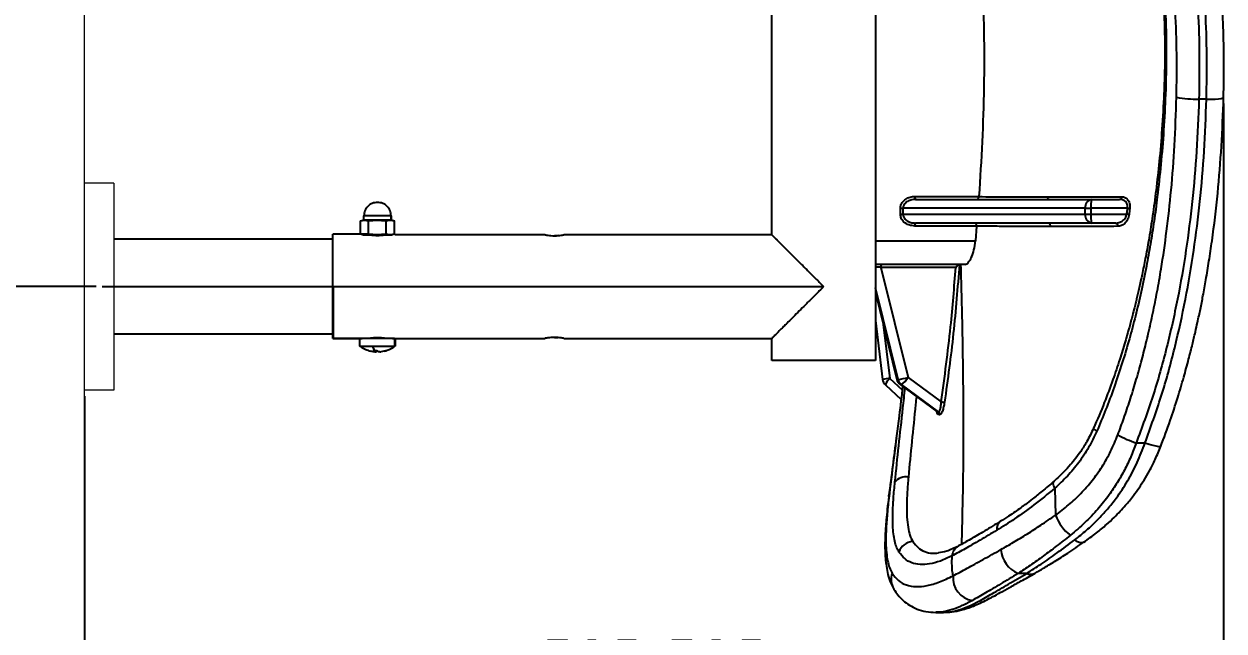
# Model space of a CAD drawing. Header units: inches. Extents: x 63 to 903, y 39 to 633.
# Drawn here: x 211.2 to 414.1, y 148.4 to 251.1 of the extents above; entities that cross this region are included whole.
import ezdxf

# ---------------------------------------------------------------- set-up
doc = ezdxf.new("R2010")
doc.units = ezdxf.units.IN
doc.header["$MEASUREMENT"] = 0
doc.layers.get('0').update_dxf_attribs({"lineweight": 13})
doc.layers.get('Defpoints').update_dxf_attribs({"color": 3})
doc.layers.add('윤곽선', color=7, linetype='Continuous', lineweight=9)
doc.styles.get("Standard").update_dxf_attribs({"font": 'romans.shx', "bigfont": 'ghs.shx'})
doc.dimstyles.new('2-1사본 Standard', dxfattribs={"dimtxt": 2.5, "dimasz": 3, "dimexe": 1, "dimexo": 1, "dimgap": 1, "dimtad": 1, "dimdec": 1, "dimlfac": 2, "dimdsep": 46, "dimtxsty": 'Standard', "dimcen": 0.09, "dimclrd": 1, "dimclre": 1, "dimclrt": 2, "dimadec": 0, "dimazin": 0, "dimtfac": 1, "dimtdec": 1, "dimtmove": 0, "dimatfit": 3, "dimfxl": 0, "dimtolj": 1, "dimtzin": 0, "dimarcsym": 0})

# ---------------------------------------------------------------- blocks, each defined once
blk = doc.blocks.new('*D10')
at = {"layer": 'Defpoints', "color": 0}
for p in [(224.43, 274.19), (201.12, 206.69), (224.43, 206.69)]:
    blk.add_point(p, dxfattribs=at)
at = {"layer": '윤곽선', "color": 1, "lineweight": -2}
for p, q in [((223.43, 274.19), (200.12, 274.19)), ((201.12, 271.19), (201.12, 209.69)), ((223.43, 206.69), (200.12, 206.69))]:
    blk.add_line(p, q, dxfattribs=at)
at = {"layer": '윤곽선', "color": 1}
for points in [[(201.62, 271.19), (200.62, 271.19), (201.12, 274.19)], [(200.62, 209.69), (201.62, 209.69), (201.12, 206.69)]]:
    blk.add_solid(points, dxfattribs=at)
at = {"layer": '윤곽선', "color": 2, "insert": (196.62, 240.44), "char_height": 7, "attachment_point": 5, "rotation": 90}
blk.add_mtext('\\A1;135%%P0.2', dxfattribs=at)
blk = doc.blocks.new('*D13')
at = {"layer": 'Defpoints', "color": 0}
for p in [(147.14, 240.44), (190.6, 240.44), (221.43, 105.81)]:
    blk.add_point(p, dxfattribs=at)
at = {"layer": '윤곽선', "color": 1, "lineweight": -2}
for p, q in [((189.6, 240.44), (146.14, 240.44)), ((147.14, 108.81), (147.14, 237.44)), ((220.43, 105.81), (146.14, 105.81))]:
    blk.add_line(p, q, dxfattribs=at)
at = {"layer": '윤곽선', "color": 1}
for points in [[(146.64, 237.44), (147.64, 237.44), (147.14, 240.44)], [(146.64, 108.81), (147.64, 108.81), (147.14, 105.81)]]:
    blk.add_solid(points, dxfattribs=at)
at = {"layer": '윤곽선', "color": 2, "insert": (142.64, 173.13), "char_height": 7, "attachment_point": 5, "rotation": 90}
blk.add_mtext('\\A1;{850}', dxfattribs=at)
blk = doc.blocks.new('*D15')
at = {"layer": 'Defpoints', "color": 0}
for p in [(414.04, 238.68), (221.43, 189.19), (414.04, 137.06)]:
    blk.add_point(p, dxfattribs=at)
at = {"layer": '윤곽선', "color": 1, "lineweight": -2}
for p, q in [((414.04, 237.68), (414.04, 136.06)), ((221.43, 188.19), (221.43, 136.06)), ((224.43, 137.06), (411.04, 137.06))]:
    blk.add_line(p, q, dxfattribs=at)
at = {"layer": '윤곽선', "color": 1}
for points in [[(224.43, 137.56), (224.43, 136.56), (221.43, 137.06)], [(411.04, 137.56), (411.04, 136.56), (414.04, 137.06)]]:
    blk.add_solid(points, dxfattribs=at)
at = {"layer": '윤곽선', "color": 2, "insert": (317.74, 142.23), "char_height": 7, "attachment_point": 5}
blk.add_mtext('\\A1;325,385', dxfattribs=at)

msp = doc.modelspace()

# ---------------------------------------------------------------- linework, layer by layer
at = {"color": 7, "linetype": 'Continuous', "lineweight": 25}
for p, q in [((355.178, 286.694), (355.178, 194.194)), ((337.678, 215.444), (337.678, 265.444)), ((411.151, 238.396), (409.881, 238.396)), ((361.849, 221.944), (372.684, 221.944)), ((361.936, 221.444), (391.704, 221.444)), ((391.704, 221.444), (396.446, 221.444)), ((359.404, 218.944), (359.404, 219.944)), ((359.404, 219.944), (359.837, 219.944)), ((390.668, 219.944), (359.837, 219.944)), ((359.837, 219.944), (359.837, 218.944)), ((390.668, 218.944), (390.668, 219.944)), ((390.668, 219.944), (391.607, 219.944)), ((397.815, 219.944), (391.607, 219.944)), ((391.607, 219.944), (391.607, 218.944)), ((268.109, 217.803), (268.802, 217.944)), ((268.109, 215.585), (268.109, 217.803)), ((268.695, 217.944), (268.695, 218.644)), ((268.802, 217.944), (269.495, 217.803)), ((269.495, 217.803), (270.938, 217.944)), ((269.495, 215.585), (269.495, 217.803)), ((270.938, 217.944), (272.381, 217.803)), ((272.381, 217.803), (273.131, 217.944)), ((272.381, 217.803), (272.381, 215.585)), ((273.131, 217.944), (273.881, 217.803)), ((273.294, 217.944), (273.294, 218.644)), ((273.295, 218.644), (273.295, 217.944)), ((273.881, 215.585), (273.881, 217.803)), ((359.404, 218.944), (359.837, 218.944)), ((359.837, 218.944), (390.668, 218.944)), ((391.704, 217.444), (361.936, 217.444)), ((390.668, 218.944), (391.607, 218.944)), ((391.607, 218.944), (397.696, 218.944)), ((395.784, 217.444), (391.704, 217.444)), ((269.353, 215.568), (263.428, 215.568)), ((268.802, 215.444), (268.109, 215.585)), ((269.495, 215.585), (268.802, 215.444)), ((270.938, 215.444), (269.495, 215.585)), ((272.381, 215.585), (270.938, 215.444)), ((273.131, 215.444), (272.381, 215.585)), ((273.881, 215.585), (273.131, 215.444)), ((273.881, 215.585), (273.494, 215.444)), ((299.353, 215.444), (273.923, 215.444)), ((301.532, 215.322), (300.928, 215.301)), ((337.678, 215.444), (302.503, 215.444)), ((372.301, 216.944), (361.849, 216.944)), ((372.299, 216.904), (372.09, 214.444)), ((263.428, 214.694), (226.428, 214.694)), ((355.178, 214.444), (372.09, 214.444)), ((370.357, 210.444), (355.178, 210.444)), ((368.768, 209.944), (356.112, 209.944)), ((356.112, 209.944), (360.693, 191.338)), ((263.428, 206.694), (346.428, 206.694)), ((359, 190.974), (355.178, 206.496)), ((355.178, 205.79), (358.826, 190.974)), ((355.178, 205.701), (358.803, 190.979)), ((355.178, 200.953), (356.405, 190.989)), ((226.428, 198.694), (263.428, 198.694)), ((263.428, 197.944), (268.423, 197.944)), ((269.42, 197.944), (263.495, 197.944)), ((267.995, 196.644), (267.995, 197.944)), ((273.518, 197.944), (299.353, 197.944)), ((273.873, 197.944), (273.873, 196.644)), ((273.995, 197.944), (273.995, 196.644)), ((300.928, 198.087), (301.532, 198.066)), ((302.503, 197.944), (337.678, 197.944)), ((337.678, 194.194), (337.678, 197.944)), ((337.678, 194.194), (337.678, 197.944)), ((269.753, 195.829), (270.423, 195.681)), ((270.55, 195.899), (270.149, 196.644)), ((270.524, 195.681), (270.221, 195.91)), ((270.221, 195.91), (270.55, 195.899)), ((270.53, 195.9), (270.53, 195.665)), ((270.617, 195.681), (270.53, 195.7)), ((270.55, 195.899), (270.883, 195.91)), ((270.972, 195.808), (270.803, 195.681)), ((270.883, 195.91), (271.186, 195.681)), ((271.372, 195.681), (272.405, 195.91)), ((272.6, 195.91), (271.567, 195.681)), ((272.405, 195.91), (272.6, 195.91)), ((273.949, 196.644), (273.873, 196.644)), ((355.178, 194.194), (337.678, 194.194)), ((358.826, 190.974), (359, 190.974)), ((360.693, 191.338), (366.302, 187.205)), ((356.865, 190.08), (359.52, 187.577)), ((359.369, 190.13), (365.588, 185.548)), ((359.565, 190.123), (359.392, 190.123)), ((359.392, 190.123), (365.597, 185.552)), ((365.84, 185.5), (359.565, 190.123)), ((366.029, 185.018), (365.786, 185.069)), ((400.76, 180.239), (399.267, 180.239)), ((385.511, 172.593), (385.622, 168.02)), ((380.762, 158.187), (379.292, 158.187)), ((365.317, 151.6), (365.402, 151.606)), ((365.402, 151.591), (366.694, 151.591)), ((366.725, 151.615), (366.694, 151.613)), ((366.694, 151.613), (366.725, 151.615))]:
    msp.add_line(p, q, dxfattribs=at)
for p, q in [((221.428, 224.194), (221.428, 189.194)), ((226.428, 224.194), (221.428, 224.194)), ((226.428, 224.194), (226.428, 189.194)), ((226.428, 214.694), (226.428, 198.694)), ((226.428, 189.194), (221.428, 189.194))]:
    msp.add_line(p, q)
at = {"color": 8, "linetype": 'Continuous', "lineweight": 25}
for p, q in [((272.434, 215.524), (272.434, 215.421)), ((224.428, 206.694), (263.428, 206.694)), ((356.511, 200.287), (357.633, 191.172)), ((270.524, 195.9), (270.524, 195.681)), ((270.803, 195.681), (270.803, 195.907)), ((357.633, 191.172), (359.716, 189.209)), ((358.803, 190.979), (358.826, 190.974)), ((359.392, 190.123), (359.369, 190.13)), ((365.557, 185.581), (365.597, 185.552)), ((366.552, 151.605), (366.519, 151.603))]:
    msp.add_line(p, q, dxfattribs=at)
at = {"color": 8, "linetype": 'Continuous', "lineweight": 25, "flags": 128}
for points in [[(411.151, 238.396), (411.912, 238.4), (412.602, 238.424), (413.187, 238.468), (413.637, 238.527), (413.927, 238.6), (414.044, 238.683), (414.046, 238.694)], [(403.431, 179.68), (403.346, 179.625), (403.088, 179.618), (402.675, 179.682), (402.129, 179.811), (401.479, 180), (400.76, 180.239)], [(385.511, 172.593), (385.386, 172.877), (385.302, 173.136), (385.262, 173.364), (385.266, 173.555), (385.314, 173.704), (385.387, 173.793)], [(390.425, 163.464), (390.2, 163.372), (389.821, 163.384), (389.37, 163.548), (388.873, 163.858)], [(374.069, 153.742), (374.195, 153.809), (374.476, 153.995)]]:
    msp.add_lwpolyline(points, dxfattribs=at)
at = {"color": 7, "linetype": 'Continuous', "lineweight": 25, "flags": 128}
for points in [[(268.106, 217.802), (268.324, 217.882), (268.495, 217.944)], [(273.491, 217.945), (273.711, 217.865), (273.884, 217.802)], [(268.495, 215.444), (268.279, 215.523), (268.106, 215.586)], [(357.441, 171.199), (357.442, 171.315), (357.54, 171.705)]]:
    msp.add_lwpolyline(points, dxfattribs=at)
at = {"color": 8, "linetype": 'Continuous', "lineweight": 25}
for centre, radius, start, end in [((404.241, 239.567), 0.354, 218.80429, 268.7332), ((358.746, 179.506), 11.719, 95.44883, 101.52346), ((359.167, 189.275), 2.439, 128.97079, 160.72916), ((392.975, 183.263), 1.049, 209.85287, 251.0115), ((377.245, 165.747), 1.543, 125.43262, 189.20617), ((370.222, 160.989), 2.091, 118.31053, 175.47386), ((361.064, 157.187), 3.225, 161.18319, 210.84901), ((381.413, 159.769), 1.711, 247.64952, 297.52375)]:
    msp.add_arc(centre, radius, start, end, dxfattribs=at)
at = {"color": 7, "linetype": 'Continuous', "lineweight": 25}
for centre, radius, start, end in [((409.608, 257.5), 19.106, 259.38225, 270.81924), ((362.634, 221.823), 0.794, 171.22187, 208.48052), ((391.988, 220.14), 1.334, 102.28271, 188.44958), ((397.51, 220.318), 5.915, 169.02024, 183.62012), ((392.945, 177.934), 42.291, 82.88332, 83.38717), ((362.634, 217.065), 0.794, 151.51939, 188.77814), ((391.988, 218.748), 1.334, 171.55044, 257.71721), ((397.51, 218.571), 5.915, 176.37989, 190.97974), ((395.714, 216.98), 0.469, 348.85263, 81.40076), ((392.81, 178.688), 40.552, 82.55473, 83.07874), ((356.897, 210.065), 0.794, 151.51796, 188.77965), ((270.995, 200.644), 5, 233.55704, 250.88854), ((270.995, 200.644), 5, 250.88854, 255.53331), ((270.995, 200.644), 5, 283.68305, 289.05577), ((270.995, 200.644), 5, 289.05577, 306.44682), ((357.894, 191.172), 1.5, 187.01786, 226.68743), ((360.259, 191.338), 1.5, 193.83125, 233.61834), ((360.284, 191.33), 1.501, 193.74324, 233.51782), ((356.721, 205.705), 14.907, 278.79286, 285.45453), ((360.458, 191.33), 1.501, 193.74332, 233.51792), ((357.345, 193.318), 3.89, 304.80662, 329.40334), ((367.798, 196.425), 9.341, 260.78773, 264.27717), ((365.293, 185.154), 0.5, 350.18885, 52.62068), ((365.536, 185.103), 0.5, 350.12865, 52.5587), ((406.619, 201.212), 22.224, 241.9356, 250.68309), ((360.356, 172.107), 2.404, 80.36682, 141.39648), ((393.162, 170.993), 8.105, 201.51862, 231.72971), ((361.652, 160.972), 2.614, 93.26853, 161.92744), ((381.193, 162.599), 4.804, 184.4652, 246.69472), ((372.142, 157.399), 3.831, 174.24025, 261.54486)]:
    msp.add_arc(centre, radius, start, end, dxfattribs=at)
for points, knots in [([(403.529, 260.635), (403.61, 259.548), (403.76, 257.536), (403.909, 254.757), (404.004, 252.456), (404.064, 250.408), (404.103, 248.282), (404.116, 245.754), (404.086, 242.716), (404.008, 240.525), (403.965, 239.344)], [0, 0, 0, 0, 0.1531364, 0.2834766, 0.3911324, 0.4770267, 0.5717071, 0.6903982, 0.8331337, 1, 1, 1, 1]), ([(403.745, 260.637), (403.911, 258.254), (404.243, 253.492), (404.418, 246.339), (404.295, 241.588), (404.234, 239.212)], [0, 0, 0, 0, 0.3336338, 0.6667244, 1, 1, 1, 1]), ([(406.088, 238.721), (406.116, 241.141), (406.173, 245.979), (405.924, 253.259), (405.558, 258.106), (405.375, 260.532)], [0, 0, 0, 0, 0.3331967, 0.6663209, 1, 1, 1, 1]), ([(409.23, 260.819), (409.411, 258.309), (409.773, 253.31), (410, 245.825), (409.921, 240.869), (409.881, 238.396)], [0, 0, 0, 0, 0.3357383, 0.6684967, 1, 1, 1, 1]), ([(411.151, 238.396), (411.189, 240.869), (411.264, 245.825), (411.034, 253.311), (410.671, 258.309), (410.49, 260.819)], [0, 0, 0, 0, 0.33152682, 0.66429481, 1, 1, 1, 1]), ([(414.046, 238.694), (414.082, 240.737), (414.152, 244.702), (414.022, 250.489), (413.771, 255.923), (413.5, 259.424), (413.369, 261.118)], [0, 0, 0, 0, 0.2739184, 0.5316023, 0.7735245, 1, 1, 1, 1]), ([(373.22, 258.944), (373.34, 255.906), (373.585, 249.74), (373.551, 240.482), (373.273, 231.184), (372.88, 225.025), (372.684, 221.944)], [0, 0, 0, 0, 0.2463691, 0.4999323, 0.7498739, 1, 1, 1, 1]), ([(403.965, 239.344), (403.865, 237.334), (403.673, 233.5), (403.208, 228.047), (402.671, 223.168), (402.087, 218.864), (401.493, 215.126), (400.916, 211.917), (400.445, 209.554), (400.091, 207.882), (399.848, 206.779), (399.62, 205.776), (399.408, 204.874), (399.197, 203.997), (398.947, 202.987), (398.589, 201.584), (398.075, 199.665), (397.367, 197.193), (396.454, 194.234), (395.292, 190.801), (393.846, 186.9), (392.683, 184.185), (392.066, 182.745)], [0, 0, 0, 0, 0.1036903, 0.1976983, 0.2820155, 0.3566676, 0.4216999, 0.4772074, 0.5248271, 0.5460042, 0.5654324, 0.5831145, 0.599053, 0.6132499, 0.629687, 0.6527311, 0.6879656, 0.7321953, 0.7854367, 0.8477308, 0.9191904, 1, 1, 1, 1]), ([(404.234, 239.212), (404.139, 237.186), (403.955, 233.228), (403.479, 227.449), (402.996, 223.009), (402.583, 219.82), (402.299, 217.795), (401.998, 215.817), (401.682, 213.885), (401.353, 212), (400.85, 209.306), (400.141, 205.873), (399.176, 201.775), (398.118, 197.787), (396.927, 193.778), (395.586, 189.77), (394.159, 185.909), (393.131, 183.457), (392.633, 182.271)], [0, 0, 0, 0, 0.1040299, 0.2032045, 0.2975376, 0.3332761, 0.3682698, 0.4025193, 0.4360256, 0.4687893, 0.5008113, 0.5767563, 0.6488174, 0.7169997, 0.7886958, 0.8635497, 0.9340045, 1, 1, 1, 1]), ([(396.163, 181.601), (396.509, 182.537), (397.219, 184.459), (398.219, 187.449), (399.198, 190.612), (400.106, 193.833), (400.807, 196.558), (401.329, 198.739), (401.718, 200.451), (402.098, 202.21), (402.466, 204.016), (402.823, 205.869), (403.166, 207.768), (403.741, 211.162), (404.478, 216.243), (405.24, 223.203), (405.823, 230.76), (405.997, 236.003), (406.088, 238.721)], [0, 0, 0, 0, 0.0514047, 0.1055544, 0.1624293, 0.2220132, 0.2779829, 0.3074014, 0.3375656, 0.3684754, 0.4001319, 0.4325355, 0.4656865, 0.4995852, 0.6099085, 0.7300786, 0.8601053, 1, 1, 1, 1]), ([(409.881, 238.396), (409.768, 235.456), (409.545, 229.667), (408.8, 221.144), (407.744, 212.798), (406.322, 204.556), (404.475, 196.319), (402.197, 188.177), (400.24, 182.874), (399.267, 180.239)], [0, 0, 0, 0, 0.1483194, 0.2921186, 0.4316068, 0.5730797, 0.7145041, 0.8581257, 1, 1, 1, 1]), ([(400.76, 180.239), (401.71, 182.873), (403.623, 188.175), (405.852, 196.311), (407.664, 204.545), (409.059, 212.79), (410.096, 221.141), (410.825, 229.667), (411.041, 235.457), (411.151, 238.396)], [0, 0, 0, 0, 0.1415584, 0.2849669, 0.4263905, 0.5679305, 0.7076408, 0.8515963, 1, 1, 1, 1]), ([(403.432, 179.681), (403.969, 181.123), (404.984, 183.85), (406.256, 187.761), (407.287, 191.223), (408.108, 194.237), (408.751, 196.784), (409.245, 198.866), (409.609, 200.488), (409.887, 201.779), (410.2, 203.279), (410.597, 205.287), (411.091, 207.985), (411.605, 211.077), (412.329, 215.959), (413.089, 222.442), (413.747, 230.536), (413.945, 235.943), (414.046, 238.694)], [0, 0, 0, 0, 0.07668123, 0.14490423, 0.20486792, 0.25671121, 0.30051948, 0.33577558, 0.36336466, 0.38334795, 0.40153704, 0.43974183, 0.48528185, 0.5381621, 0.59584796, 0.7309603, 0.86306587, 1, 1, 1, 1]), ([(359.404, 219.944), (359.423, 220.13), (359.463, 220.525), (359.788, 221.074), (360.322, 221.552), (361.038, 221.882), (361.582, 221.923), (361.849, 221.944)], [0, 0, 0, 0, 0.1581305, 0.3351484, 0.5297771, 0.7695201, 1, 1, 1, 1]), ([(361.936, 221.444), (361.675, 221.424), (361.152, 221.385), (360.551, 221.105), (360.175, 220.781), (359.979, 220.512), (359.859, 220.231), (359.844, 220.038), (359.837, 219.944)], [0, 0, 0, 0, 0.2749169, 0.5520343, 0.6814424, 0.7969786, 0.9007002, 1, 1, 1, 1]), ([(372.389, 221.444), (372.422, 221.45), (372.489, 221.461), (372.581, 221.551), (372.642, 221.677), (372.674, 221.804), (372.679, 221.875), (372.682, 221.91)], [0, 0, 0, 0, 0.2502538, 0.5002039, 0.7496772, 0.8780362, 1, 1, 1, 1]), ([(372.684, 221.944), (372.683, 221.938), (372.683, 221.926), (372.682, 221.915), (372.682, 221.91)], [0, 0, 0, 0, 0.55999243, 1, 1, 1, 1]), ([(372.682, 221.91), (373.438, 221.906), (374.949, 221.9), (377.748, 221.891), (380.88, 221.882), (383.276, 221.877), (384.474, 221.874)], [0, 0, 0, 0, 0.2500884, 0.4999489, 0.7500496, 1, 1, 1, 1]), ([(384.128, 221.444), (384.168, 221.45), (384.252, 221.462), (384.362, 221.559), (384.445, 221.701), (384.465, 221.818), (384.475, 221.874)], [0, 0, 0, 0, 0.2418099, 0.499965, 0.7581422, 1, 1, 1, 1]), ([(384.473, 221.874), (385.935, 221.877), (388.858, 221.882), (392.999, 221.891), (395.561, 221.897), (396.843, 221.9)], [0, 0, 0, 0, 0.3333475, 0.66643, 1, 1, 1, 1]), ([(396.446, 221.444), (396.495, 221.451), (396.593, 221.465), (396.72, 221.567), (396.813, 221.717), (396.833, 221.839), (396.843, 221.9)], [0, 0, 0, 0, 0.249997, 0.4999997, 0.7499959, 1, 1, 1, 1]), ([(397.815, 219.944), (397.825, 220.063), (397.844, 220.305), (397.758, 220.633), (397.609, 220.908), (397.35, 221.186), (396.955, 221.402), (396.616, 221.43), (396.446, 221.444)], [0, 0, 0, 0, 0.1226963, 0.2502406, 0.3678531, 0.5013213, 0.7509329, 1, 1, 1, 1]), ([(396.843, 221.9), (397.02, 221.879), (397.376, 221.837), (397.767, 221.52), (398.012, 221.134), (398.144, 220.771), (398.214, 220.348), (398.195, 220.049), (398.185, 219.9)], [0, 0, 0, 0, 0.248986, 0.498533, 0.6241598, 0.7496831, 0.8749582, 1, 1, 1, 1]), ([(270.995, 220.944), (270.693, 220.909), (270.091, 220.84), (269.331, 220.308), (268.799, 219.548), (268.73, 218.945), (268.695, 218.644)], [0, 0, 0, 0, 0.2500001, 0.5, 0.7500003, 1, 1, 1, 1]), ([(273.294, 218.644), (273.26, 218.945), (273.191, 219.548), (272.659, 220.308), (271.899, 220.84), (271.296, 220.909), (270.995, 220.944)], [0, 0, 0, 0, 0.2499998, 0.4999997, 0.7499998, 1, 1, 1, 1]), ([(397.696, 218.944), (397.719, 219.131), (397.759, 219.464), (397.798, 219.797), (397.815, 219.944)], [0, 0, 0, 0, 0.5599994, 1, 1, 1, 1]), ([(398.185, 219.9), (398.163, 219.713), (398.123, 219.378), (398.082, 219.045), (398.064, 218.898)], [0, 0, 0, 0, 0.5600012, 1, 1, 1, 1]), ([(268.802, 217.944), (268.71, 217.944), (268.525, 217.944), (268.505, 217.944), (268.495, 217.944)], [0, 0, 0, 0, 0.499998, 1, 1, 1, 1]), ([(273.294, 218.644), (273.253, 218.644), (273.17, 218.644), (272.621, 218.644), (271.849, 218.644), (270.941, 218.644), (270.042, 218.644), (269.293, 218.644), (268.779, 218.644), (268.723, 218.644), (268.695, 218.644)], [0, 0, 0, 0, 0.125, 0.2500003, 0.3750004, 0.5000004, 0.6250003, 0.7500003, 0.8749999, 1, 1, 1, 1]), ([(270.938, 217.944), (270.72, 217.944), (270.285, 217.944), (269.683, 217.944), (269.16, 217.944), (268.921, 217.944), (268.802, 217.944)], [0, 0, 0, 0, 0.2499998, 0.4999983, 0.7499997, 1, 1, 1, 1]), ([(273.131, 217.944), (273.004, 217.944), (272.749, 217.944), (272.208, 217.944), (271.594, 217.944), (271.157, 217.944), (270.938, 217.944)], [0, 0, 0, 0, 0.2500009, 0.5000004, 0.7500006, 1, 1, 1, 1]), ([(273.489, 217.944), (273.491, 217.944), (273.518, 217.944), (273.418, 217.944), (273.227, 217.944), (273.131, 217.944)], [0, 0, 0, 0, 0.0384642, 0.5192315, 1, 1, 1, 1]), ([(361.849, 216.944), (361.506, 216.978), (360.814, 217.045), (359.992, 217.564), (359.49, 218.248), (359.432, 218.722), (359.404, 218.944)], [0, 0, 0, 0, 0.29602682, 0.59686742, 0.81159933, 1, 1, 1, 1]), ([(359.837, 218.944), (359.844, 218.85), (359.859, 218.657), (359.979, 218.376), (360.175, 218.108), (360.551, 217.783), (361.152, 217.503), (361.675, 217.464), (361.936, 217.444)], [0, 0, 0, 0, 0.0992971, 0.2030213, 0.318551, 0.447966, 0.7250832, 1, 1, 1, 1]), ([(372.301, 216.944), (372.299, 216.981), (372.296, 217.055), (372.274, 217.157), (372.241, 217.247), (372.187, 217.344), (372.105, 217.426), (372.035, 217.438), (372, 217.444)], [0, 0, 0, 0, 0.1223435, 0.2502741, 0.3694594, 0.5012567, 0.7504058, 1, 1, 1, 1]), ([(384.767, 216.865), (384.77, 216.898), (384.775, 216.966), (384.763, 217.072), (384.735, 217.176), (384.691, 217.271), (384.632, 217.35), (384.565, 217.405), (384.494, 217.438), (384.446, 217.442), (384.423, 217.444)], [0, 0, 0, 0, 0.11470294, 0.2377973, 0.36719994, 0.49999862, 0.63280028, 0.76220403, 0.88530318, 1, 1, 1, 1]), ([(395.784, 217.444), (395.784, 217.444), (395.792, 217.444), (395.817, 217.444), (396.007, 217.449), (396.384, 217.511), (396.92, 217.752), (397.344, 218.137), (397.605, 218.566), (397.667, 218.823), (397.696, 218.944)], [0, 0, 0, 0, 0.00100561, 0.00948563, 0.03352932, 0.25013455, 0.49972105, 0.74922446, 0.88209067, 1, 1, 1, 1]), ([(398.064, 218.898), (398.036, 218.741), (397.981, 218.427), (397.745, 217.873), (397.338, 217.343), (396.767, 216.962), (396.371, 216.914), (396.174, 216.89)], [0, 0, 0, 0, 0.1257627, 0.2508704, 0.5006245, 0.7501242, 1, 1, 1, 1]), ([(263.428, 206.818), (263.428, 207.39), (263.428, 208.536), (263.428, 210.188), (263.428, 211.71), (263.428, 213.045), (263.428, 214.141), (263.428, 214.95), (263.428, 215.47), (263.428, 215.535), (263.428, 215.568)], [0, 0, 0, 0, 0.125, 0.2500002, 0.375, 0.5000003, 0.6250002, 0.7500001, 0.875, 1, 1, 1, 1]), ([(263.428, 206.694), (263.428, 207.267), (263.428, 208.412), (263.428, 210.064), (263.428, 211.587), (263.428, 212.921), (263.428, 214.017), (263.428, 214.826), (263.428, 215.346), (263.428, 215.411), (263.428, 215.444)], [0, 0, 0, 0, 0.125, 0.2500002, 0.375, 0.5000003, 0.6250001, 0.7500002, 0.875, 1, 1, 1, 1]), ([(268.501, 215.444), (268.511, 215.444), (268.53, 215.444), (268.709, 215.444), (268.802, 215.444)], [0, 0, 0, 0, 0.4791674, 1, 1, 1, 1]), ([(268.802, 215.444), (268.921, 215.444), (269.16, 215.444), (269.683, 215.444), (270.285, 215.444), (270.72, 215.444), (270.938, 215.444)], [0, 0, 0, 0, 0.2500003, 0.5000017, 0.7500002, 1, 1, 1, 1]), ([(270.995, 215.301), (270.788, 215.306), (270.375, 215.315), (269.853, 215.373), (269.498, 215.429), (269.395, 215.449), (269.425, 215.441), (269.54, 215.423), (269.54, 215.423)], [0, 0, 0, 0, 0.20015511, 0.40018329, 0.60009513, 0.79994929, 0.99995889, 1, 1, 1, 1]), ([(270.938, 215.444), (271.157, 215.444), (271.594, 215.444), (272.208, 215.444), (272.749, 215.444), (273.004, 215.444), (273.131, 215.444)], [0, 0, 0, 0, 0.2499994, 0.4999996, 0.7499991, 1, 1, 1, 1]), ([(272.57, 215.444), (272.546, 215.44), (272.499, 215.431), (272.135, 215.373), (271.616, 215.315), (271.202, 215.306), (270.995, 215.301)], [0, 0, 0, 0, 0.2496751, 0.4995845, 0.7493668, 1, 1, 1, 1]), ([(273.131, 215.444), (273.232, 215.444), (273.435, 215.444), (273.475, 215.444), (273.494, 215.444)], [0, 0, 0, 0, 0.50000069, 1, 1, 1, 1]), ([(299.353, 215.444), (299.377, 215.44), (299.425, 215.431), (299.789, 215.373), (300.308, 215.315), (300.722, 215.306), (300.928, 215.301)], [0, 0, 0, 0, 0.2497235, 0.5000196, 0.7501488, 1, 1, 1, 1]), ([(300.928, 215.301), (301.134, 215.306), (301.546, 215.314), (302.075, 215.374), (302.402, 215.425), (302.543, 215.451), (302.503, 215.444), (302.503, 215.444)], [0, 0, 0, 0, 0.2497476, 0.4996081, 0.7495433, 0.9996329, 1, 1, 1, 1]), ([(337.678, 215.444), (337.712, 215.411), (337.78, 215.343), (338.222, 214.9), (338.704, 214.418), (339.146, 213.976), (339.66, 213.462), (340.443, 212.679), (341.574, 211.548), (342.769, 210.353), (343.719, 209.403), (344.373, 208.749), (345.033, 208.089), (345.719, 207.403), (346.184, 206.938), (346.428, 206.694)], [0, 0, 0, 0, 0.1032327, 0.2102142, 0.2656542, 0.323981, 0.3830313, 0.4458006, 0.5756585, 0.7126459, 0.7685541, 0.8250642, 0.8819164, 0.9379558, 1, 1, 1, 1]), ([(337.678, 215.444), (337.712, 215.411), (337.78, 215.343), (338.222, 214.9), (338.704, 214.418), (339.146, 213.976), (339.66, 213.462), (340.443, 212.679), (341.574, 211.548), (342.769, 210.353), (343.719, 209.403), (344.373, 208.749), (345.033, 208.089), (345.719, 207.403), (346.184, 206.938), (346.428, 206.694)], [0, 0, 0, 0, 0.1032327, 0.2102142, 0.2656542, 0.323981, 0.3830313, 0.4458006, 0.5756585, 0.7126459, 0.7685541, 0.8250642, 0.8819164, 0.9379558, 1, 1, 1, 1]), ([(372.299, 216.904), (372.3, 216.911), (372.301, 216.925), (372.301, 216.938), (372.301, 216.944)], [0, 0, 0, 0, 0.5606161, 1, 1, 1, 1]), ([(384.767, 216.865), (383.481, 216.868), (380.907, 216.873), (377.577, 216.883), (374.632, 216.893), (373.077, 216.9), (372.299, 216.904)], [0, 0, 0, 0, 0.2499396, 0.5000495, 0.7499972, 1, 1, 1, 1]), ([(396.174, 216.89), (394.376, 216.885), (390.781, 216.877), (386.77, 216.869), (384.766, 216.865)], [0, 0, 0, 0, 0.5001094, 1, 1, 1, 1]), ([(370.357, 210.444), (370.534, 210.488), (370.801, 210.554), (371.029, 211.011), (371.138, 211.116), (371.138, 211.116), (371.138, 211.116), (371.139, 211.117), (371.14, 211.119), (371.145, 211.128), (371.167, 211.164), (371.254, 211.313), (371.502, 211.811), (371.877, 212.86), (372.019, 213.916), (372.09, 214.444)], [0, 0, 0, 0, 0.2496721, 0.3746784, 0.3746799, 0.3746888, 0.3747137, 0.3748099, 0.3751868, 0.3766768, 0.3826009, 0.4062236, 0.5004976, 0.749876, 1, 1, 1, 1]), ([(356.112, 209.944), (355.914, 209.959), (355.596, 209.984), (355.289, 210.006), (355.178, 210.013)], [0, 0, 0, 0, 0.24561125, 0.39486558, 0.39486558, 0.39486558, 0.39486558]), ([(366.302, 187.205), (366.881, 191.436), (367.915, 198.993), (368.507, 206.598), (368.768, 209.944)], [0, 0, 0, 0, 0.5599771, 1, 1, 1, 1]), ([(369.373, 210.442), (369.072, 206.548), (368.467, 198.751), (367.4, 191.007), (366.866, 187.131)], [0, 0, 0, 0, 0.4995702, 1, 1, 1, 1]), ([(369.373, 210.442), (369.361, 210.437), (369.336, 210.425), (369.248, 210.364), (369.113, 210.255), (368.939, 210.103), (368.825, 209.997), (368.768, 209.944)], [0, 0, 0, 0, 0.1197832, 0.2505309, 0.5000296, 0.7493369, 1, 1, 1, 1]), ([(263.428, 198.068), (263.428, 198.1), (263.428, 198.165), (263.428, 198.686), (263.428, 199.494), (263.428, 200.591), (263.428, 201.925), (263.428, 203.448), (263.428, 205.1), (263.428, 206.245), (263.428, 206.818)], [0, 0, 0, 0, 0.12500001, 0.24999991, 0.37499984, 0.49999982, 0.62499997, 0.75000001, 0.87499999, 1, 1, 1, 1]), ([(263.428, 197.944), (263.428, 197.977), (263.428, 198.042), (263.428, 198.562), (263.428, 199.371), (263.428, 200.467), (263.428, 201.801), (263.428, 203.324), (263.428, 204.976), (263.428, 206.121), (263.428, 206.694)], [0, 0, 0, 0, 0.125, 0.2499998, 0.3749999, 0.4999996, 0.625, 0.7499998, 0.875, 1, 1, 1, 1]), ([(263.495, 206.694), (263.495, 206.121), (263.495, 204.976), (263.495, 203.324), (263.495, 201.801), (263.495, 200.467), (263.495, 199.371), (263.495, 198.562), (263.495, 198.042), (263.495, 197.977), (263.495, 197.944)], [0, 0, 0, 0, 0.125, 0.2500002, 0.375, 0.5000003, 0.6250002, 0.7500001, 0.875, 1, 1, 1, 1]), ([(346.428, 206.694), (346.184, 206.45), (345.719, 205.985), (345.033, 205.299), (344.373, 204.639), (343.719, 203.985), (342.939, 203.204), (342.051, 202.317), (341.099, 201.365), (340.302, 200.568), (339.66, 199.926), (338.988, 199.254), (338.317, 198.583), (337.78, 198.046), (337.712, 197.978), (337.678, 197.944)], [0, 0, 0, 0, 0.0620451, 0.1180853, 0.1749382, 0.2314494, 0.2873584, 0.3798597, 0.4697657, 0.5543761, 0.6171463, 0.6761975, 0.7897827, 0.8967657, 1, 1, 1, 1]), ([(346.428, 206.694), (346.184, 206.45), (345.719, 205.985), (345.033, 205.299), (344.373, 204.639), (343.719, 203.985), (342.939, 203.204), (342.051, 202.317), (341.099, 201.365), (340.302, 200.568), (339.66, 199.926), (338.988, 199.254), (338.317, 198.583), (337.78, 198.046), (337.712, 197.978), (337.678, 197.944)], [0, 0, 0, 0, 0.0620451, 0.1180853, 0.1749382, 0.2314494, 0.2873584, 0.3798597, 0.4697657, 0.5543761, 0.6171463, 0.6761975, 0.7897827, 0.8967657, 1, 1, 1, 1]), ([(273.873, 197.944), (273.719, 197.944), (273.411, 197.944), (272.464, 197.944), (271.324, 197.944), (270.128, 197.944), (269.057, 197.944), (268.315, 197.944), (267.964, 197.944), (268.027, 197.944), (268.04, 197.944)], [0, 0, 0, 0, 0.1375279, 0.2750556, 0.4125839, 0.5501118, 0.6876399, 0.8251673, 0.9626958, 1, 1, 1, 1]), ([(269.42, 197.944), (269.444, 197.949), (269.491, 197.957), (269.854, 198.015), (270.374, 198.073), (270.787, 198.082), (270.995, 198.087)], [0, 0, 0, 0, 0.2496752, 0.4995836, 0.749367, 1, 1, 1, 1]), ([(270.995, 198.087), (271.201, 198.083), (271.613, 198.074), (272.142, 198.014), (272.469, 197.963), (272.61, 197.937), (272.57, 197.944), (272.57, 197.944)], [0, 0, 0, 0, 0.2501467, 0.5001376, 0.7499809, 0.999753, 1, 1, 1, 1]), ([(300.928, 198.087), (300.722, 198.083), (300.31, 198.074), (299.781, 198.014), (299.455, 197.963), (299.313, 197.937), (299.353, 197.944), (299.353, 197.944)], [0, 0, 0, 0, 0.2497476, 0.4996079, 0.749543, 0.9996327, 1, 1, 1, 1]), ([(302.503, 197.944), (302.479, 197.949), (302.432, 197.958), (302.068, 198.015), (301.548, 198.073), (301.135, 198.082), (300.928, 198.087)], [0, 0, 0, 0, 0.2497235, 0.5000202, 0.7501494, 1, 1, 1, 1]), ([(268.04, 196.644), (268.027, 196.644), (267.964, 196.644), (268.317, 196.644), (269.052, 196.644), (269.783, 196.644), (270.149, 196.644)], [0, 0, 0, 0, 0.0829187, 0.3886136, 0.694306, 1, 1, 1, 1]), ([(270.149, 196.644), (270.539, 196.644), (271.319, 196.644), (272.466, 196.644), (273.411, 196.644), (273.719, 196.644), (273.873, 196.644)], [0, 0, 0, 0, 0.2499999, 0.5000005, 0.75, 1, 1, 1, 1]), ([(270.524, 195.681), (270.528, 195.679), (270.534, 195.675), (270.515, 195.674), (270.477, 195.675), (270.441, 195.679), (270.423, 195.681)], [0, 0, 0, 0, 0.2500194, 0.499759, 0.7494123, 1, 1, 1, 1]), ([(270.617, 195.681), (270.637, 195.679), (270.675, 195.675), (270.733, 195.674), (270.78, 195.675), (270.796, 195.679), (270.803, 195.681)], [0, 0, 0, 0, 0.2500191, 0.4997504, 0.7494252, 1, 1, 1, 1]), ([(271.372, 195.681), (271.353, 195.679), (271.314, 195.675), (271.257, 195.674), (271.209, 195.675), (271.194, 195.679), (271.186, 195.681)], [0, 0, 0, 0, 0.2500191, 0.4997504, 0.7494252, 1, 1, 1, 1]), ([(271.465, 195.681), (271.462, 195.679), (271.455, 195.675), (271.474, 195.674), (271.512, 195.675), (271.549, 195.679), (271.567, 195.681)], [0, 0, 0, 0, 0.2500205, 0.4997579, 0.7494238, 1, 1, 1, 1]), ([(362.108, 188.112), (362.064, 187.663), (361.806, 185.043), (361.325, 180.448), (360.947, 176.471), (360.758, 174.477)], [0, 0, 0, 0, 0.0935948, 0.5457284, 1, 1, 1, 1]), ([(365.84, 185.5), (365.869, 185.501), (365.927, 185.501), (366.014, 185.605), (366.094, 185.775), (366.187, 186.079), (366.273, 186.566), (366.293, 186.992), (366.302, 187.205)], [0, 0, 0, 0, 0.1249319, 0.2502954, 0.3715541, 0.5005625, 0.7503751, 1, 1, 1, 1]), ([(366.866, 187.131), (366.819, 186.859), (366.725, 186.316), (366.539, 185.717), (366.379, 185.349), (366.255, 185.147), (366.134, 185.023), (366.064, 185.019), (366.029, 185.018)], [0, 0, 0, 0, 0.24987375, 0.49976778, 0.62491491, 0.7499779, 0.87522072, 1, 1, 1, 1]), ([(365.597, 185.552), (365.642, 185.542), (365.723, 185.526), (365.804, 185.508), (365.84, 185.5)], [0, 0, 0, 0, 0.5600029, 1, 1, 1, 1]), ([(392.066, 182.745), (391.705, 181.99), (391.054, 180.629), (389.991, 178.95), (389.057, 177.66), (388.098, 176.484), (386.905, 175.174), (385.932, 174.289), (385.387, 173.794)], [0, 0, 0, 0, 0.2162094, 0.3902339, 0.5215411, 0.6402037, 0.7987821, 1, 1, 1, 1]), ([(358.72, 181.117), (358.516, 179.553), (358.073, 176.155), (357.663, 172.936), (357.441, 171.199)], [0, 0, 0, 0, 0.4602774, 1, 1, 1, 1]), ([(392.633, 182.271), (392.187, 181.328), (391.296, 179.447), (389.588, 176.907), (387.672, 174.59), (386.233, 173.26), (385.511, 172.593)], [0, 0, 0, 0, 0.2518487, 0.5021448, 0.7504012, 1, 1, 1, 1]), ([(385.622, 168.02), (386.371, 168.588), (387.868, 169.72), (389.943, 171.681), (391.851, 173.843), (393.54, 176.225), (395.015, 178.805), (395.779, 180.665), (396.163, 181.601)], [0, 0, 0, 0, 0.1672921, 0.3338809, 0.5005498, 0.666663, 0.8322946, 1, 1, 1, 1]), ([(399.267, 180.239), (398.973, 179.457), (398.382, 177.889), (397.304, 175.645), (396.085, 173.491), (394.6, 171.269), (392.787, 169), (390.601, 166.697), (388.974, 165.33), (388.142, 164.63)], [0, 0, 0, 0, 0.1238104, 0.2480224, 0.3729685, 0.4989762, 0.6583468, 0.8251925, 1, 1, 1, 1]), ([(388.873, 163.858), (389.551, 164.395), (390.882, 165.448), (392.723, 167.189), (394.397, 168.999), (396.129, 171.169), (397.851, 173.781), (399.499, 176.898), (400.34, 179.127), (400.76, 180.239)], [0, 0, 0, 0, 0.1319854, 0.2590414, 0.3813723, 0.4992047, 0.6675841, 0.8342259, 1, 1, 1, 1]), ([(390.425, 163.464), (391.143, 163.976), (392.456, 164.912), (394.153, 166.338), (395.482, 167.578), (396.548, 168.67), (397.4, 169.617), (398.148, 170.507), (398.923, 171.493), (399.759, 172.652), (400.667, 174.044), (401.585, 175.625), (402.551, 177.517), (403.126, 178.929), (403.432, 179.681)], [0, 0, 0, 0, 0.129232, 0.2363562, 0.3215169, 0.3915414, 0.4553223, 0.5037015, 0.5572331, 0.6335428, 0.7058459, 0.7907733, 0.888616, 1, 1, 1, 1]), ([(359.167, 161.783), (359.022, 162.043), (358.734, 162.56), (358.434, 163.607), (358.229, 164.839), (358.107, 166.424), (358.098, 168.421), (358.218, 170.863), (358.391, 172.692), (358.477, 173.607)], [0, 0, 0, 0, 0.1268054, 0.2520604, 0.3767686, 0.5018705, 0.6687963, 0.8342365, 1, 1, 1, 1]), ([(360.758, 174.477), (360.687, 173.634), (360.546, 171.948), (360.463, 169.694), (360.494, 167.681), (360.669, 165.968), (360.984, 164.552), (361.33, 163.906), (361.503, 163.582)], [0, 0, 0, 0, 0.1667004, 0.3333156, 0.5001148, 0.6674357, 0.8333423, 1, 1, 1, 1]), ([(385.511, 172.593), (384.333, 171.632), (382.035, 169.756), (378.723, 167.364), (376.708, 166.113), (375.722, 165.5)], [0, 0, 0, 0, 0.3491005, 0.6812339, 1, 1, 1, 1]), ([(385.384, 173.791), (384.704, 173.209), (383.481, 172.162), (381.86, 170.872), (380.667, 169.962), (379.696, 169.246), (378.737, 168.563), (377.591, 167.781), (376.786, 167.277), (376.35, 167.004)], [0, 0, 0, 0, 0.2176144, 0.3915723, 0.5231177, 0.6083657, 0.7154438, 0.8457519, 1, 1, 1, 1]), ([(357.441, 171.199), (357.354, 170.471), (357.191, 169.111), (357.017, 167.333), (356.904, 165.889), (356.839, 164.748), (356.806, 163.846), (356.791, 163.01), (356.799, 162.067), (356.848, 160.942), (356.971, 159.657), (357.214, 158.267), (357.62, 156.811), (358.06, 155.978), (358.294, 155.534)], [0, 0, 0, 0, 0.1078749, 0.2014608, 0.2811882, 0.3472255, 0.3995733, 0.4443597, 0.5013554, 0.5724704, 0.6574399, 0.7563726, 0.8701172, 1, 1, 1, 1]), ([(357.54, 171.705), (357.42, 170.658), (357.18, 168.569), (356.978, 165.789), (356.932, 163.518), (357.025, 161.712), (357.225, 160.307), (357.537, 159.113), (357.852, 158.523), (358.011, 158.227)], [0, 0, 0, 0, 0.1662213, 0.3315362, 0.4976532, 0.6234844, 0.7486119, 0.8737345, 1, 1, 1, 1]), ([(376.355, 167.007), (375.442, 166.45), (373.625, 165.342), (371.22, 163.916), (369.892, 163.192), (369.228, 162.829)], [0, 0, 0, 0, 0.3351964, 0.6672416, 1, 1, 1, 1]), ([(376.403, 162.225), (377.107, 162.625), (378.55, 163.445), (380.818, 164.84), (383.184, 166.367), (384.794, 167.459), (385.622, 168.02)], [0, 0, 0, 0, 0.2438065, 0.5000562, 0.7431478, 1, 1, 1, 1]), ([(375.722, 165.5), (374.755, 164.927), (372.825, 163.784), (370.268, 162.303), (368.849, 161.538), (368.137, 161.154)], [0, 0, 0, 0, 0.3335332, 0.6656025, 1, 1, 1, 1]), ([(388.142, 164.63), (387.345, 164), (385.8, 162.779), (383.53, 161.085), (381.357, 159.533), (379.971, 158.63), (379.292, 158.187)], [0, 0, 0, 0, 0.2577443, 0.4999397, 0.754934, 1, 1, 1, 1]), ([(361.503, 163.582), (361.788, 163.208), (362.357, 162.462), (363.485, 161.829), (364.638, 161.536), (365.495, 161.623), (365.841, 161.659)], [0, 0, 0, 0, 0.2712887, 0.5422366, 0.8153473, 1, 1, 1, 1]), ([(369.241, 162.836), (368.546, 162.489), (367.293, 161.864), (366.29, 161.724), (365.844, 161.662)], [0, 0, 0, 0, 0.5553074, 1, 1, 1, 1]), ([(380.762, 158.187), (381.568, 158.701), (383.227, 159.759), (385.945, 161.665), (387.879, 163.114), (388.873, 163.858)], [0, 0, 0, 0, 0.3147493, 0.6478099, 1, 1, 1, 1]), ([(382.202, 158.252), (382.672, 158.521), (383.729, 159.128), (385.561, 160.249), (387.823, 161.698), (389.513, 162.845), (390.425, 163.464)], [0, 0, 0, 0, 0.18156393, 0.40846041, 0.68089931, 1, 1, 1, 1]), ([(368.137, 161.154), (367.468, 160.838), (366.131, 160.205), (364.323, 159.731), (362.691, 159.62), (361.279, 159.922), (360.075, 160.597), (359.47, 161.387), (359.167, 161.783)], [0, 0, 0, 0, 0.167094, 0.3339467, 0.5012986, 0.6674899, 0.83319, 1, 1, 1, 1]), ([(368.331, 157.784), (368.274, 158.063), (368.168, 158.583), (368.113, 159.728), (368.128, 160.593), (368.137, 161.154)], [0, 0, 0, 0, 0.2894284, 0.5391068, 1, 1, 1, 1]), ([(368.331, 157.784), (369.097, 158.193), (370.622, 159.01), (373.342, 160.522), (375.381, 161.657), (376.403, 162.225)], [0, 0, 0, 0, 0.3344949, 0.6666703, 1, 1, 1, 1]), ([(358.011, 158.227), (358.343, 157.786), (359.008, 156.905), (360.376, 156.174), (362, 155.878), (363.886, 156.06), (365.981, 156.66), (367.545, 157.408), (368.331, 157.784)], [0, 0, 0, 0, 0.1669506, 0.3333892, 0.5007771, 0.6669398, 0.8324719, 1, 1, 1, 1]), ([(379.292, 158.187), (378.296, 157.582), (376.327, 156.386), (373.737, 154.834), (372.295, 154.016), (371.579, 153.61)], [0, 0, 0, 0, 0.3400889, 0.6726335, 1, 1, 1, 1]), ([(372.643, 153.477), (373.388, 153.889), (374.89, 154.72), (377.619, 156.322), (379.706, 157.561), (380.762, 158.187)], [0, 0, 0, 0, 0.3273241, 0.6597557, 1, 1, 1, 1]), ([(374.07, 153.743), (374.391, 153.911), (375.097, 154.281), (376.354, 154.965), (377.934, 155.841), (379.883, 156.939), (381.398, 157.796), (382.202, 158.252)], [0, 0, 0, 0, 0.141863, 0.3124855, 0.5118799, 0.7406409, 1, 1, 1, 1]), ([(358.294, 155.534), (358.515, 155.199), (358.983, 154.492), (359.871, 153.571), (360.957, 152.748), (362.256, 152.104), (363.748, 151.672), (364.833, 151.619), (365.394, 151.591)], [0, 0, 0, 0, 0.13002, 0.2748452, 0.4343517, 0.6084517, 0.797229, 1, 1, 1, 1]), ([(366.683, 151.591), (367.153, 151.611), (368.185, 151.653), (369.856, 152.006), (371.829, 152.644), (373.291, 153.361), (374.07, 153.743)], [0, 0, 0, 0, 0.193821, 0.4254214, 0.6939138, 1, 1, 1, 1])]:
    msp.add_open_spline(points, degree=3, knots=knots, dxfattribs=at)
at = {"color": 8, "linetype": 'Continuous', "lineweight": 25}
for points, knots in [([(369.783, 163.137), (369.886, 167.053), (370.093, 174.917), (370.089, 186.678), (369.958, 198.473), (369.748, 206.474), (369.644, 210.444)], [0, 0, 0, 0, 0.25092704, 0.50399302, 0.7539488, 1, 1, 1, 1]), ([(359.789, 189.821), (359.59, 188.14), (359.114, 184.133), (358.327, 178.059), (357.803, 173.829), (357.54, 171.705)], [0, 0, 0, 0, 0.264373, 0.6304563, 1, 1, 1, 1]), ([(358.477, 173.607), (358.691, 175.644), (359.117, 179.7), (359.724, 185.048), (360.078, 188.396), (360.197, 189.52)], [0, 0, 0, 0, 0.4011712, 0.7988674, 1, 1, 1, 1]), ([(365.786, 185.069), (365.754, 185.086), (365.691, 185.121), (365.616, 185.272), (365.597, 185.464), (365.588, 185.559)], [0, 0, 0, 0, 0.33740165, 0.67269464, 1, 1, 1, 1]), ([(371.579, 153.61), (371.003, 153.305), (369.807, 152.67), (368.166, 152.04), (366.661, 151.651), (365.8, 151.62), (365.402, 151.606)], [0, 0, 0, 0, 0.2484001, 0.5161104, 0.7762213, 1, 1, 1, 1]), ([(366.725, 151.615), (367.068, 151.622), (367.867, 151.639), (369.292, 151.988), (370.903, 152.58), (372.076, 153.184), (372.643, 153.477)], [0, 0, 0, 0, 0.2020976, 0.470075, 0.7437697, 1, 1, 1, 1])]:
    msp.add_open_spline(points, degree=3, knots=knots, dxfattribs=at)
at = {"layer": '윤곽선'}
msp.add_line((221.428, 353.779), (221.428, 105.809), dxfattribs=at)

# ---------------------------------------------------------------- dimensions: what is measured, and where the dimension line sits
dim = msp.add_linear_dim(base=(201.116, 206.694), p1=(224.428, 274.194), p2=(224.428, 206.694), angle=90, text='<>%%P0.2', dimstyle='2-1사본 Standard', override={"dimtxt": 7}, dxfattribs=at)
dim.commit()
dim.dimension.update_dxf_attribs({"geometry": '*D10', "text_midpoint": (201.116, 240.444), "dimtype": 160})
dim = msp.add_linear_dim(base=(147.136, 240.444), p1=(221.428, 105.809), p2=(190.599, 240.444), angle=90, text='{850}', dimstyle='2-1사본 Standard', override={"dimtxt": 7}, dxfattribs=at)
dim.commit()
dim.dimension.update_dxf_attribs({"geometry": '*D13', "text_midpoint": (142.636, 173.127)})
dim = msp.add_linear_dim(base=(414.044, 137.059), p1=(221.428, 189.194), p2=(414.044, 238.683), text='325,385', dimstyle='2-1사본 Standard', override={"dimtxt": 7}, dxfattribs=at)
dim.commit()
dim.dimension.update_dxf_attribs({"geometry": '*D15', "text_midpoint": (317.736, 142.225)})

doc.saveas('drawing.dxf')
